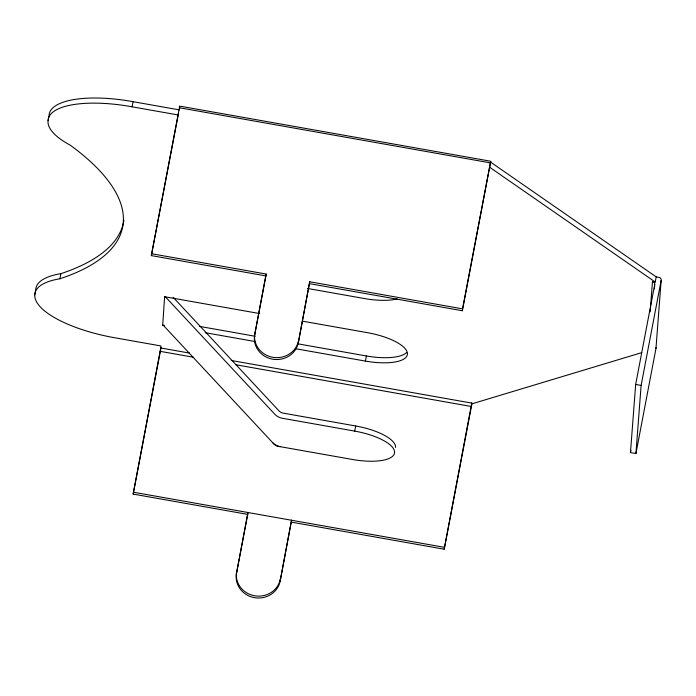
<?xml version="1.0" encoding="UTF-8"?>
<svg xmlns="http://www.w3.org/2000/svg" width="696" height="696" viewBox="0 0 696 696"><rect width="100%" height="100%" fill="white"/><g stroke="black" fill="none" stroke-linecap="round" stroke-linejoin="round"><path stroke-width="1.04" d="M280.166 581.038L291.546 520.243L280.166 581.038A22.185 20.845 4.4 0 1 254.431 597.655A22.185 20.845 4.4 0 1 236.51 573.304L247.75 514.396L133.154 494.09L160.724 347.835M309.59 283.655L462.379 310.738L462.527 308.85L309.729 281.767L298.349 342.562A22.185 20.845 4.4 0 1 272.615 359.18A22.185 20.845 4.4 0 1 254.692 334.828L265.933 275.921L151.337 255.606L179.742 105.94L179.533 108.959M160.654 348.774L160.872 345.938L114.492 337.717A83.181 28.31 10.8 0 1 34.8 294.817L35.774 289.693A81.797 27.84 10.8 0 1 60.883 273.659A353.403 120.295 10.8 0 0 123.897 220.336M280.175 446.667L279.514 446.527A13.494 12.685 4.4 0 1 273.023 443.039L163.986 326.032A3.437 3.228 4.4 0 0 162.699 325.206L164.621 296.731L259.686 313.574M236.51 573.304L247.889 512.508L247.75 514.396M254.692 334.828L266.081 274.024L151.484 253.718M265.933 275.921L266.081 274.024M298.349 342.562L309.729 281.767M291.406 522.139L444.196 549.214L471.766 402.958L471.697 403.906L641.721 352.646M462.527 308.85L490.758 161.107L462.379 310.738M656.189 276.886L658.912 277.373A2.723 2.558 4.4 0 1 661.157 280.418L655.954 348.557L635.927 453.557L630.472 452.591L635.665 384.453L654.718 284.577A2.723 2.558 4.4 0 0 652.483 281.532L655.206 282.01L656.189 276.886L490.715 162.203M635.927 453.557L641.12 385.419L661.157 280.418M650.168 311.808L652.483 281.532M654.388 288.901L654.718 284.577M161.133 347.408L133.154 494.09M34.8 294.817A81.797 27.84 10.8 0 1 59.908 278.774A353.403 120.295 10.8 0 0 70.096 145.09A81.797 27.84 10.8 0 1 48.076 120.695L49.059 115.571A81.797 27.84 10.8 0 1 133.075 101.686L179.455 109.907M59.908 278.774L60.883 273.659M48.076 120.695A81.797 27.84 10.8 0 1 132.092 106.81L133.075 101.686M151.337 255.606L178.533 113.204M295.974 348.783L365.4 361.085L366.374 355.969A41.595 14.155 10.8 0 0 406.716 352.454M272.919 442.934L273.815 443.9A7.952 7.473 4.4 0 0 278.383 446.353L352.567 459.499A41.595 14.155 10.8 0 0 394.571 452.557A41.595 14.155 10.8 0 0 354.734 431.111L355.708 425.987L283.394 413.163A7.952 7.473 4.4 0 1 278.835 410.71L173.182 297.322M444.196 549.214L472.045 403.236M630.472 452.591L630.88 450.469M180.812 106.314L489.723 161.063M179.333 107.741L490.375 162.864M132.092 106.81L178.481 115.031M307.528 288.466L364.756 298.601A41.595 14.155 10.8 0 0 397.164 298.932M302.412 321.152L367.566 332.697A41.595 14.155 10.8 0 1 407.412 354.151A41.595 14.155 10.8 0 1 365.4 361.085M635.665 384.453L641.12 385.419M199.752 326.433L255.293 336.281M298.019 343.85L366.374 355.969M162.464 325.119L164.595 325.493M205.181 332.688L255.389 341.588M160.715 347.974L189.573 353.09M231.263 360.476L471.757 403.097M160.167 351.341L193.305 357.213M236.057 364.791L471.209 406.464M354.734 431.111L281.68 418.139A13.494 12.685 4.4 0 1 275.19 414.651L166.153 297.644A3.437 3.228 4.4 0 0 164.865 296.809L164.621 296.731M133.301 492.194L444.344 547.326M489.74 167.318L655.206 282.01M298.497 340.666A22.185 20.845 4.4 0 1 272.762 357.292A22.185 20.845 4.4 0 1 254.84 332.932M280.314 579.15A22.185 20.845 4.4 0 1 254.571 595.767A22.185 20.845 4.4 0 1 236.657 571.407M655.954 347.53A2.723 2.558 4.4 0 1 655.954 348.557M355.708 425.987A41.595 14.155 10.8 0 1 395.554 447.441"/></g></svg>
